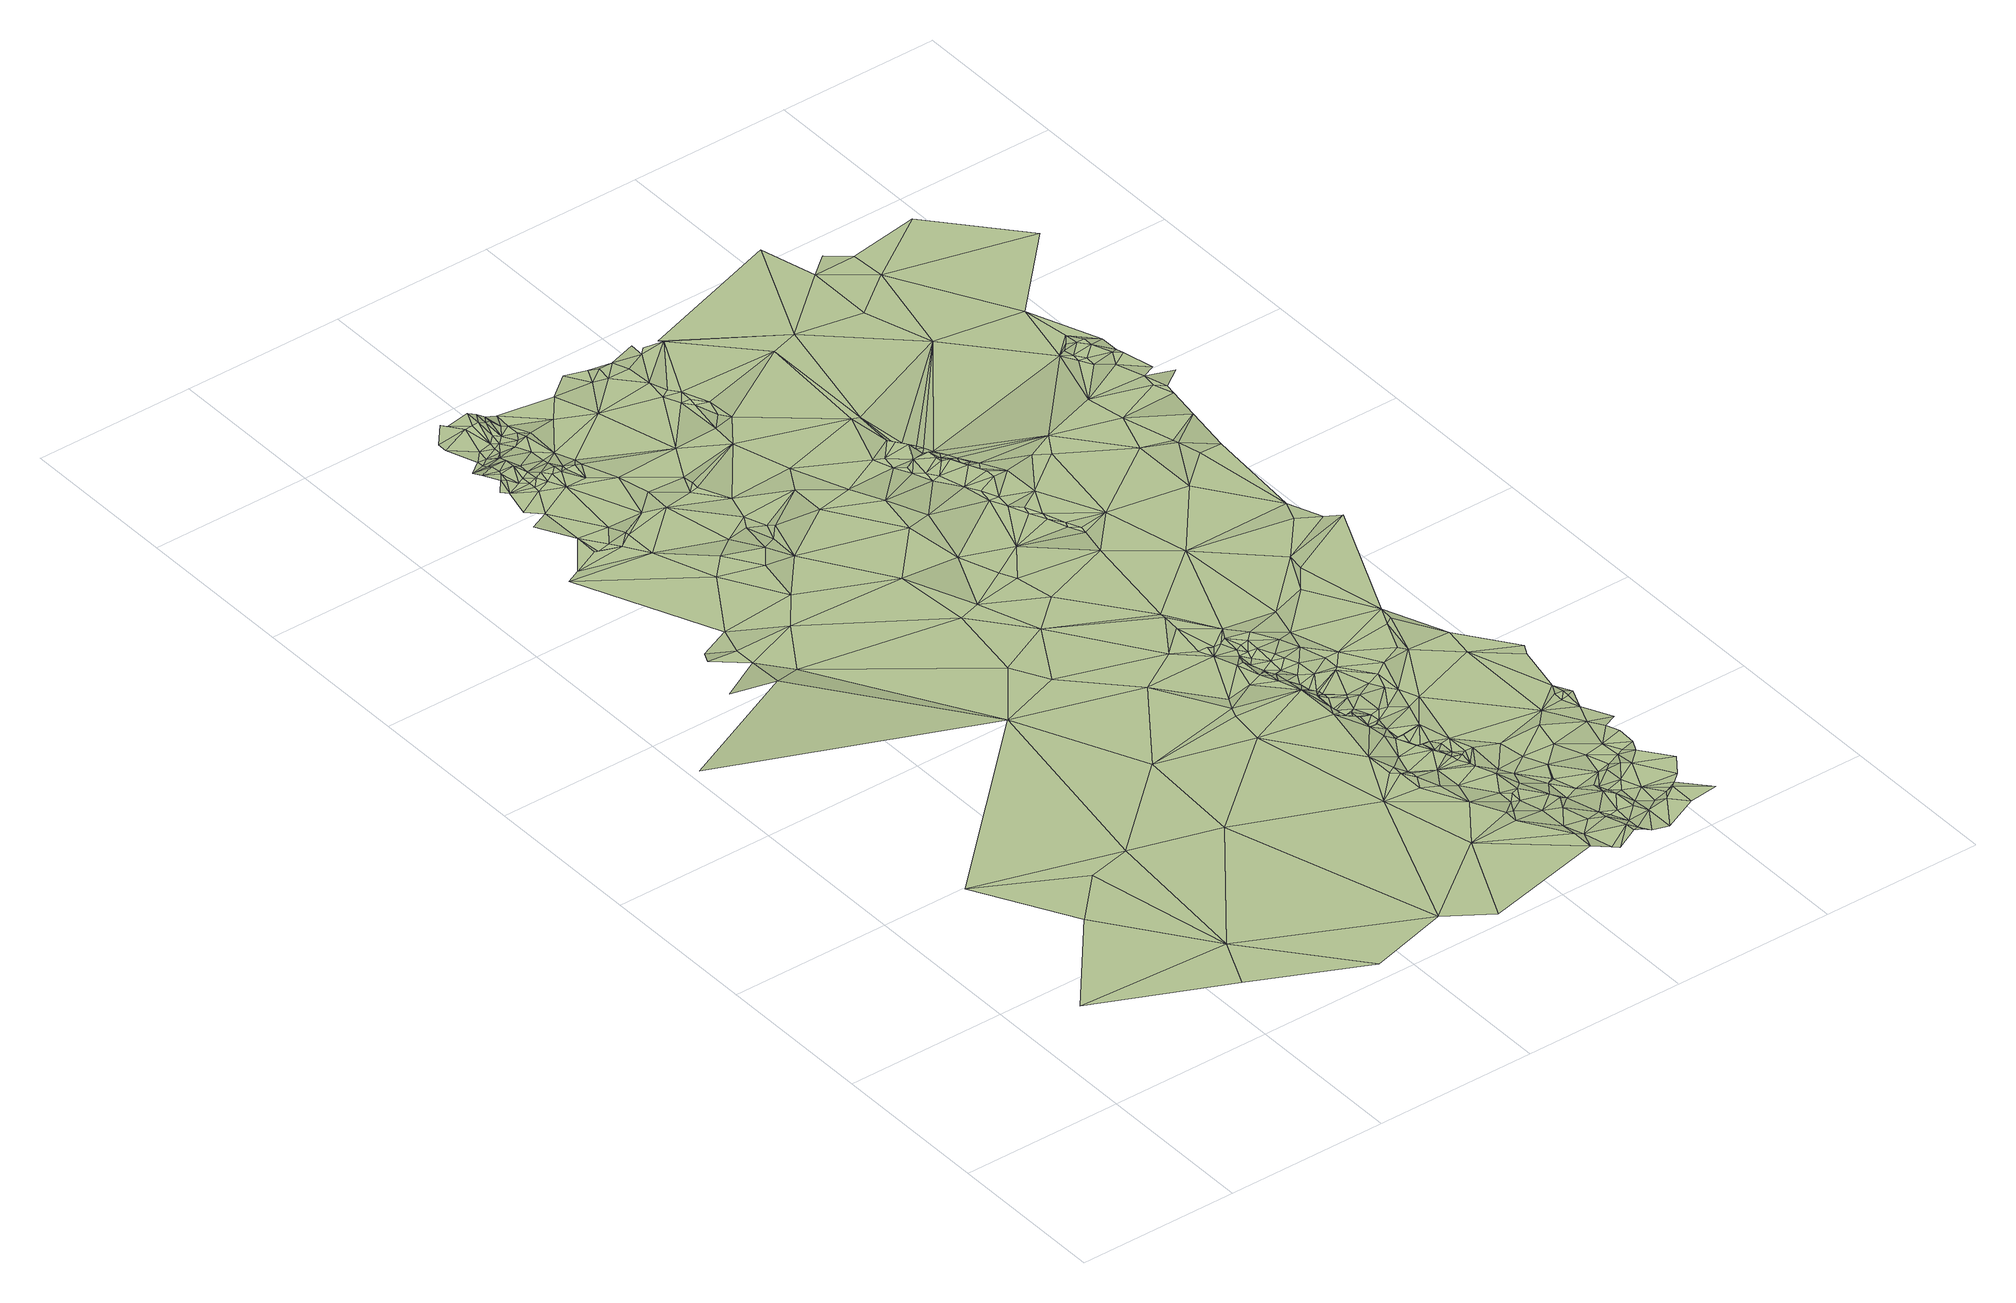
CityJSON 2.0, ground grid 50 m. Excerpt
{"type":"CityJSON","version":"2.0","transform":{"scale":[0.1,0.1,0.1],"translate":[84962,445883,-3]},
"CityObjects":{
"terrain1":{"type":"TINRelief","geometry":[{"type":"CompositeSurface","lod":"1","boundaries":[[[0,1,2]],[[0,2,3]],[[1,4,5]],[[0,4,1]],[[6,5,4]],[[7,0,3]],[[0,6,4]],[[8,5,6]],[[9,10,8]],[[7,11,0]],[[0,12,6]],[[13,14,9]],[[15,16,17]],[[13,15,17]],[[11,12,0]],[[18,13,9]],[[15,19,16]],[[18,9,8]],[[13,20,15]],[[18,20,13]],[[15,20,19]],[[12,21,6]],[[22,23,24]],[[24,19,25]],[[8,6,21]],[[23,26,27]],[[23,28,26]],[[29,27,26]],[[22,24,25]],[[22,28,23]],[[30,27,31]],[[29,26,28]],[[29,32,27]],[[33,19,20]],[[29,28,32]],[[34,18,8]],[[33,25,19]],[[32,35,27]],[[35,31,27]],[[32,28,36]],[[37,31,38]],[[39,40,41]],[[42,20,18]],[[37,38,40]],[[43,28,22]],[[44,12,11]],[[32,36,35]],[[41,40,45]],[[43,36,28]],[[41,46,47]],[[48,47,49]],[[41,45,46]],[[46,50,47]],[[40,51,45]],[[49,47,50]],[[52,53,11]],[[46,45,51]],[[48,49,54]],[[40,38,55]],[[40,56,51]],[[22,25,57]],[[58,31,35]],[[48,54,59]],[[40,55,56]],[[48,59,60]],[[58,38,31]],[[46,61,50]],[[62,63,64]],[[46,51,61]],[[12,65,21]],[[49,50,66]],[[60,67,64]],[[54,49,66]],[[56,68,51]],[[34,42,18]],[[35,36,69]],[[43,69,36]],[[68,61,51]],[[60,59,70]],[[71,56,55]],[[33,72,25]],[[59,54,73]],[[50,61,66]],[[74,55,38]],[[71,68,56]],[[75,43,22]],[[62,76,63]],[[62,64,67]],[[57,25,72]],[[54,66,73]],[[8,21,77]],[[74,71,55]],[[59,73,70]],[[34,8,78]],[[60,70,67]],[[79,61,68]],[[71,79,68]],[[58,74,38]],[[58,35,69]],[[80,22,57]],[[81,66,61]],[[79,81,61]],[[82,79,71]],[[83,70,73]],[[74,82,71]],[[81,73,66]],[[62,84,76]],[[33,20,85]],[[86,67,70]],[[83,87,70]],[[88,74,58]],[[88,82,74]],[[83,73,87]],[[53,44,11]],[[62,89,84]],[[62,67,90]],[[87,86,70]],[[75,69,43]],[[91,79,82]],[[92,81,79]],[[75,22,80]],[[86,90,67]],[[88,58,93]],[[44,65,12]],[[94,73,81]],[[88,95,82]],[[62,90,89]],[[8,77,78]],[[96,87,73]],[[89,97,84]],[[98,72,33]],[[57,72,99]],[[88,93,95]],[[95,91,82]],[[100,93,58]],[[91,92,79]],[[101,86,87]],[[89,90,102]],[[101,90,86]],[[94,96,73]],[[92,94,81]],[[89,102,97]],[[101,87,96]],[[80,57,99]],[[103,95,93]],[[104,58,69]],[[105,102,90]],[[101,105,90]],[[106,103,93]],[[42,85,20]],[[103,91,95]],[[100,106,93]],[[104,100,58]],[[107,102,105]],[[108,97,102]],[[101,109,105]],[[107,108,102]],[[110,103,106]],[[100,110,106]],[[99,72,98]],[[101,96,111]],[[107,105,109]],[[112,92,91]],[[75,113,69]],[[112,91,103]],[[101,111,109]],[[112,94,92]],[[98,33,85]],[[114,110,100]],[[115,96,94]],[[107,109,116]],[[104,69,113]],[[117,103,110]],[[107,118,108]],[[119,21,65]],[[115,111,96]],[[107,116,118]],[[120,53,52]],[[117,112,103]],[[104,114,100]],[[109,121,116]],[[80,99,122]],[[112,115,94]],[[114,117,110]],[[109,111,123]],[[34,78,124]],[[125,77,21]],[[121,118,116]],[[99,98,126]],[[115,123,111]],[[75,80,127]],[[109,128,121]],[[125,21,119]],[[109,123,128]],[[129,115,112]],[[122,99,126]],[[121,130,118]],[[129,123,115]],[[75,131,113]],[[80,122,127]],[[34,124,42]],[[128,123,129]],[[121,128,130]],[[98,132,126]],[[104,113,133]],[[122,126,134]],[[135,129,112]],[[75,127,136]],[[75,136,131]],[[122,134,127]],[[53,137,44]],[[134,126,132]],[[135,128,129]],[[113,131,133]],[[135,130,128]],[[138,117,114]],[[42,139,85]],[[104,138,114]],[[140,112,117]],[[44,141,65]],[[142,78,77]],[[42,124,139]],[[131,143,144]],[[131,136,143]],[[131,144,133]],[[98,145,132]],[[44,146,147]],[[44,137,146]],[[142,124,78]],[[44,147,148]],[[44,148,141]],[[53,149,137]],[[53,150,149]],[[104,133,138]],[[151,77,125]],[[135,112,140]],[[152,150,53]],[[98,85,153]],[[120,152,53]],[[127,134,154]],[[135,155,130]],[[134,132,154]],[[127,154,136]],[[147,146,156]],[[148,147,157]],[[146,137,158]],[[139,159,85]],[[140,117,138]],[[146,158,156]],[[141,148,157]],[[160,119,65]],[[147,156,161]],[[157,147,162]],[[163,139,124]],[[141,164,65]],[[147,161,162]],[[98,153,145]],[[144,143,165]],[[158,137,166]],[[167,151,125]],[[150,168,149]],[[169,77,151]],[[143,136,165]],[[160,125,119]],[[133,144,165]],[[141,157,170]],[[154,132,145]],[[157,162,170]],[[156,158,171]],[[172,137,149]],[[161,156,171]],[[161,171,162]],[[135,140,155]],[[152,173,150]],[[168,172,149]],[[158,166,171]],[[174,166,137]],[[175,168,150]],[[142,77,169]],[[120,176,152]],[[172,174,137]],[[85,159,153]],[[175,150,173]],[[120,177,176]],[[139,178,159]],[[164,160,65]],[[163,179,139]],[[141,170,180]],[[139,179,178]],[[176,173,152]],[[133,165,138]],[[168,181,172]],[[167,125,160]],[[136,154,182]],[[175,181,168]],[[183,170,162]],[[183,162,171]],[[167,184,151]],[[142,185,124]],[[141,180,186]],[[141,186,164]],[[187,174,172]],[[176,188,173]],[[187,172,181]],[[189,171,166]],[[190,163,124]],[[136,182,165]],[[175,173,191]],[[184,169,151]],[[192,166,174]],[[170,193,180]],[[155,140,194]],[[176,177,195]],[[187,196,174]],[[187,181,196]],[[170,197,193]],[[177,198,195]],[[191,173,188]],[[154,145,199]],[[183,197,170]],[[175,200,181]],[[189,166,192]],[[142,169,201]],[[202,203,171]],[[176,204,188]],[[183,171,205]],[[140,138,206]],[[203,205,171]],[[207,202,171]],[[192,174,196]],[[189,207,171]],[[155,194,208]],[[181,200,196]],[[190,124,185]],[[167,209,184]],[[175,191,210]],[[145,153,211]],[[212,164,186]],[[180,193,213]],[[186,180,213]],[[167,214,209]],[[164,215,216]],[[217,215,164]],[[167,160,214]],[[142,201,218]],[[176,195,204]],[[212,217,164]],[[197,219,193]],[[175,210,200]],[[220,195,198]],[[164,216,160]],[[138,165,221]],[[212,186,222]],[[183,223,197]],[[186,224,222]],[[225,201,169]],[[193,226,213]],[[186,227,224]],[[186,228,227]],[[193,229,226]],[[191,188,230]],[[186,213,228]],[[199,145,211]],[[193,219,229]],[[192,196,231]],[[182,154,199]],[[232,216,215]],[[233,215,217]],[[196,200,231]],[[234,219,197]],[[234,197,223]],[[233,232,215]],[[153,159,235]],[[183,205,236]],[[237,159,178]],[[238,205,203]],[[183,239,223]],[[212,240,217]],[[140,241,194]],[[183,236,239]],[[232,242,216]],[[233,217,240]],[[243,203,202]],[[244,184,209]],[[225,245,201]],[[207,243,202]],[[237,178,179]],[[246,209,214]],[[242,247,216]],[[243,238,203]],[[204,230,188]],[[216,247,160]],[[225,169,245]],[[142,218,185]],[[248,205,238]],[[191,249,210]],[[248,236,205]],[[250,223,239]],[[224,227,251]],[[212,222,252]],[[227,228,251]],[[253,209,246]],[[189,192,254]],[[228,213,251]],[[160,255,214]],[[256,169,184]],[[250,234,223]],[[212,252,240]],[[233,257,232]],[[233,240,257]],[[222,224,252]],[[191,230,249]],[[258,239,236]],[[259,138,221]],[[248,238,243]],[[245,218,201]],[[192,231,260]],[[261,247,242]],[[262,244,209]],[[246,214,263]],[[210,249,200]],[[244,256,184]],[[264,243,207]],[[253,262,209]],[[250,239,258]],[[189,265,207]],[[266,245,169]],[[248,258,236]],[[263,214,255]],[[267,160,247]],[[224,251,252]],[[268,255,160]],[[269,242,232]],[[270,195,220]],[[194,271,208]],[[257,240,252]],[[272,213,226]],[[231,200,273]],[[272,226,229]],[[253,246,263]],[[272,229,219]],[[192,260,254]],[[234,272,219]],[[274,270,220]],[[275,230,204]],[[248,243,264]],[[268,160,276]],[[259,206,138]],[[153,235,211]],[[277,204,195]],[[261,278,247]],[[189,254,265]],[[276,160,267]],[[140,279,241]],[[269,261,242]],[[257,269,232]],[[280,169,256]],[[281,247,278]],[[262,282,244]],[[280,266,169]],[[250,272,234]],[[253,263,283]],[[200,249,273]],[[244,282,256]],[[231,273,260]],[[281,284,247]],[[265,264,207]],[[253,283,262]],[[268,285,255]],[[277,275,204]],[[270,277,195]],[[284,267,247]],[[140,206,279]],[[286,270,274]],[[248,287,258]],[[250,258,287]],[[268,276,285]],[[248,264,287]],[[288,179,163]],[[289,252,251]],[[289,257,252]],[[290,230,275]],[[263,255,291]],[[285,291,255]],[[292,251,213]],[[293,278,261]],[[263,294,283]],[[194,295,271]],[[262,283,294]],[[282,296,256]],[[194,241,295]],[[277,290,275]],[[293,281,278]],[[250,287,272]],[[262,297,282]],[[287,264,265]],[[269,293,261]],[[289,251,298]],[[299,249,230]],[[300,218,245]],[[263,291,294]],[[301,257,289]],[[301,269,257]],[[302,280,256]],[[280,303,266]],[[276,304,285]],[[305,221,165]],[[300,245,266]],[[276,267,304]],[[273,249,306]],[[297,296,282]],[[272,292,213]],[[260,273,307]],[[302,256,296]],[[262,294,297]],[[254,260,308]],[[299,230,290]],[[300,185,218]],[[309,277,270]],[[309,270,286]],[[304,291,285]],[[310,303,280]],[[310,280,302]],[[301,293,269]],[[288,163,190]],[[311,290,277]],[[312,265,254]],[[298,251,292]],[[313,284,281]],[[300,190,185]],[[313,267,284]],[[182,199,314]],[[300,266,303]],[[273,315,307]],[[316,235,159]],[[302,296,317]],[[273,306,315]],[[299,306,249]],[[317,296,297]],[[318,294,291]],[[319,259,221]],[[320,297,294]],[[260,307,321]],[[271,295,322]],[[312,287,265]],[[313,281,293]],[[295,241,322]],[[319,221,323]],[[237,316,159]],[[237,179,288]],[[309,286,324]],[[199,211,325]],[[310,326,303]],[[310,302,326]],[[318,291,304]],[[323,221,305]],[[312,254,308]],[[327,317,297]],[[320,294,318]],[[313,304,267]],[[309,311,277]],[[302,317,326]],[[327,297,320]],[[260,321,308]],[[289,298,328]],[[301,329,293]],[[301,289,328]],[[307,315,321]],[[287,330,272]],[[311,331,290]],[[332,206,259]],[[331,299,290]],[[333,279,206]],[[334,211,235]],[[241,279,335]],[[336,259,319]],[[241,335,322]],[[326,337,303]],[[332,333,206]],[[337,300,303]],[[299,338,306]],[[336,332,259]],[[339,165,182]],[[313,293,329]],[[319,323,340]],[[272,330,292]],[[336,319,340]],[[298,292,341]],[[327,342,317]],[[306,343,315]],[[344,311,309]],[[323,305,340]],[[318,304,345]],[[326,317,342]],[[346,327,320]],[[301,328,329]],[[344,331,311]],[[336,340,332]],[[347,299,331]],[[346,320,318]],[[348,338,299]],[[313,349,304]],[[347,348,299]],[[298,341,328]],[[321,315,343]],[[309,324,350]],[[338,343,306]],[[326,342,337]],[[345,304,349]],[[199,325,314]],[[347,331,351]],[[344,351,331]],[[346,342,327]],[[344,309,352]],[[346,318,345]],[[325,211,353]],[[330,341,292]],[[339,305,165]],[[348,343,338]],[[334,353,211]],[[321,354,308]],[[355,348,347]],[[335,279,356]],[[322,335,356]],[[313,329,357]],[[355,347,351]],[[313,357,349]],[[329,328,357]],[[309,350,352]],[[344,358,351]],[[359,334,235]],[[344,352,358]],[[328,341,357]],[[312,308,360]],[[324,361,350]],[[362,300,337]],[[363,337,342]],[[316,359,235]],[[312,364,287]],[[339,182,314]],[[365,190,300]],[[366,279,333]],[[367,345,349]],[[348,368,343]],[[355,368,348]],[[332,366,333]],[[355,351,358]],[[346,363,342]],[[346,345,367]],[[237,369,316]],[[321,343,370]],[[322,356,371]],[[237,288,372]],[[287,364,330]],[[237,373,369]],[[321,370,354]],[[237,374,373]],[[237,375,374]],[[349,357,376]],[[346,367,363]],[[314,325,377]],[[378,352,350]],[[308,354,360]],[[358,352,378]],[[237,372,375]],[[357,341,376]],[[325,353,379]],[[367,349,376]],[[363,362,337]],[[365,288,190]],[[356,279,366]],[[334,380,353]],[[343,368,381]],[[355,382,368]],[[383,377,325]],[[355,358,384]],[[383,325,379]],[[385,380,334]],[[343,381,370]],[[361,386,350]],[[383,379,353]],[[386,378,350]],[[358,378,387]],[[385,334,359]],[[383,353,380]],[[330,388,341]],[[389,314,377]],[[316,390,359]],[[368,382,381]],[[391,316,369]],[[392,340,305]],[[355,384,382]],[[392,332,340]],[[391,390,316]],[[358,387,393]],[[312,360,364]],[[386,387,378]],[[369,373,394]],[[365,300,362]],[[385,395,380]],[[394,373,396]],[[373,374,396]],[[356,366,397]],[[370,398,354]],[[341,388,376]],[[399,374,375]],[[399,396,374]],[[370,381,400]],[[401,377,383]],[[383,380,402]],[[393,387,386]],[[358,403,384]],[[399,375,404]],[[358,393,403]],[[375,372,404]],[[400,381,382]],[[389,377,405]],[[385,359,406]],[[367,376,407]],[[339,314,389]],[[408,359,390]],[[409,386,361]],[[401,405,377]],[[391,408,390]],[[395,402,380]],[[369,394,410]],[[391,369,410]],[[384,400,382]],[[370,400,398]],[[394,396,410]],[[288,411,372]],[[385,412,395]],[[360,354,413]],[[409,393,386]],[[383,402,414]],[[385,406,412]],[[415,362,363]],[[416,401,383]],[[399,411,396]],[[363,367,417]],[[392,366,332]],[[416,383,414]],[[408,418,359]],[[354,398,413]],[[406,359,418]],[[399,404,411]],[[392,305,339]],[[389,405,419]],[[404,372,411]],[[384,420,400]],[[401,421,405]],[[398,400,422]],[[376,388,407]],[[421,419,405]],[[423,402,395]],[[389,419,424]],[[364,425,330]],[[365,411,288]],[[423,414,402]],[[412,423,395]],[[391,426,408]],[[339,389,427]],[[422,400,420]],[[330,425,388]],[[389,424,427]],[[391,410,426]],[[367,407,428]],[[429,421,401]],[[411,410,396]],[[430,401,416]],[[431,384,403]],[[360,413,364]],[[429,401,430]],[[432,419,421]],[[433,412,406]],[[416,414,434]],[[435,424,419]],[[431,420,384]],[[436,414,423]],[[429,432,421]],[[398,422,437]],[[432,435,419]],[[430,416,438]],[[439,423,412]],[[406,418,440]],[[435,427,424]],[[433,439,412]],[[434,414,436]],[[429,430,441]],[[433,406,442]],[[416,434,438]],[[429,441,432]],[[430,438,441]],[[441,435,432]],[[422,420,437]],[[408,426,418]],[[406,440,443]],[[436,423,444]],[[439,444,423]],[[433,442,439]],[[406,443,442]],[[440,418,426]],[[398,445,413]],[[434,436,444]],[[398,437,446]],[[415,363,417]],[[439,442,443]],[[398,446,445]],[[440,426,443]],[[417,367,428]],[[407,388,428]],[[364,413,447]],[[392,339,427]],[[365,362,448]],[[364,447,449]],[[364,449,450]],[[451,452,366]],[[445,453,413]],[[426,410,454]],[[415,448,362]],[[455,428,388]],[[364,450,456]],[[443,426,454]],[[447,413,453]],[[411,457,410]],[[364,456,425]],[[458,449,447]],[[459,450,449]],[[459,449,458]],[[388,425,460]],[[455,388,460]],[[434,444,461]],[[461,444,439]],[[458,447,462]],[[461,439,443]],[[459,456,450]],[[417,428,455]],[[457,454,410]],[[459,458,462]],[[392,451,366]],[[459,462,456]],[[365,463,411]],[[415,417,464]],[[392,427,451]],[[417,455,460]],[[415,464,448]],[[461,443,454]],[[456,465,425]],[[466,427,435]],[[466,435,441]],[[466,441,438]],[[466,438,434]],[[467,460,425]],[[467,425,465]],[[365,448,468]],[[457,461,454]],[[411,469,457]],[[463,469,411]],[[451,427,466]],[[365,470,463]],[[451,471,452]],[[464,417,472]],[[365,468,470]],[[457,469,461]],[[448,464,472]],[[473,434,461]],[[474,468,448]],[[474,448,472]],[[461,469,475]],[[466,434,473]],[[463,476,469]],[[463,470,477]],[[478,451,466]],[[474,470,468]],[[461,475,479]],[[463,477,476]],[[478,480,451]],[[469,476,481]],[[469,481,475]],[[480,471,451]],[[473,461,479]],[[477,470,482]],[[477,482,476]],[[481,476,483]],[[475,481,483]],[[478,466,484]],[[476,482,483]],[[479,475,485]],[[478,484,480]],[[486,473,479]],[[475,483,487]],[[486,479,488]],[[475,487,485]],[[488,479,489]],[[490,480,491]],[[479,485,492]],[[479,492,489]],[[466,473,493]],[[480,484,491]],[[484,466,493]],[[486,494,473]],[[494,495,473]],[[486,496,494]],[[486,488,496]],[[495,497,473]],[[494,498,495]],[[485,487,499]],[[494,496,500]],[[485,499,492]],[[496,488,501]],[[473,497,502]],[[495,498,497]],[[488,489,501]],[[494,500,498]],[[489,492,503]],[[473,502,493]],[[496,501,500]],[[502,497,498]],[[499,504,492]],[[501,489,505]],[[498,500,506]],[[502,498,506]],[[505,489,503]],[[500,501,507]],[[508,506,500]],[[501,505,507]],[[502,506,508]],[[493,502,508]],[[508,500,507]],[[491,484,509]],[[484,493,510]],[[484,510,509]]]}]}
},
"vertices":[
[634,340,36],[407,660,32],[160,360,37],[562,180,36],[543,800,32],[241,960,33],[679,830,33],[900,20,37],[789,1480,32],[397,1970,52],[2,1800,36],[1153,90,36],[947,750,34],[407,2090,35],[274,2020,36],[407,2160,34],[338,2210,26],[317,2170,34],[484,2000,31],[430,2240,38],[587,2160,34],[970,1090,31],[497,2640,33],[294,2700,30],[250,2680,28],[564,2450,34],[380,2740,31],[380,2810,33],[452,2710,33],[394,2740,26],[317,2920,36],[379,2950,33],[430,2740,34],[675,2270,31],[929,1660,32],[474,2800,32],[494,2750,36],[339,2990,32],[428,3040,32],[338,3090,39],[362,3080,32],[362,3120,51],[968,1910,32],[497,2740,33],[1351,580,35],[380,3120,44],[378,3140,53],[339,3170,49],[339,3210,31],[378,3180,52],[380,3150,54],[407,3100,32],[1284,0,36],[1420,290,37],[380,3200,40],[430,3060,32],[429,3080,33],[632,2520,31],[497,3010,32],[379,3220,31],[379,3240,32],[427,3150,51],[407,3330,75],[317,3330,65],[317,3300,64],[1262,1010,32],[426,3180,52],[407,3270,35],[429,3110,32],[587,2800,29],[407,3240,29],[451,3080,42],[698,2410,35],[429,3210,41],[474,3060,32],[654,2780,27],[361,3380,79],[1172,1370,28],[992,1550,31],[451,3120,38],[700,2570,25],[452,3150,39],[474,3090,43],[430,3220,33],[379,3370,74],[947,2140,36],[452,3260,31],[452,3240,29],[497,3070,39],[430,3330,75],[451,3280,35],[520,3120,35],[520,3140,32],[519,3060,43],[519,3190,32],[519,3090,43],[496,3230,34],[452,3380,77],[788,2400,31],[745,2470,36],[563,3010,31],[475,3270,30],[451,3330,77],[540,3080,40],[632,2960,30],[474,3300,41],[542,3070,36],[475,3330,64],[474,3370,70],[497,3290,33],[565,3060,44],[520,3250,34],[565,3150,31],[655,2860,32],[587,3060,37],[542,3240,43],[497,3340,55],[587,3090,32],[496,3360,57],[1275,1120,32],[1664,90,33],[519,3320,38],[767,2580,26],[542,3280,31],[1103,1740,33],[1284,1150,36],[790,2490,33],[790,2620,29],[541,3320,31],[565,3250,37],[543,3370,32],[743,2790,30],[825,2530,37],[767,2850,33],[812,2550,32],[655,3270,29],[812,2700,32],[1530,440,34],[834,2970,28],[1037,1930,33],[768,3220,26],[1441,760,34],[1306,1450,29],[766,2790,36],[766,2810,40],[967,2520,30],[1464,570,34],[1463,650,34],[1441,670,34],[1577,340,36],[1577,300,34],[1306,1190,32],[1664,160,33],[1104,2310,30],[969,2630,29],[721,3350,26],[1485,610,36],[1463,680,37],[1508,540,37],[1127,2130,28],[1487,1110,27],[1485,630,37],[1487,650,29],[1216,1840,28],[1487,970,29],[963,2890,30],[1555,520,29],[1392,1210,29],[1600,340,30],[1396,1370,27],[1510,720,26],[1554,610,27],[1622,380,26],[1667,210,27],[1623,430,26],[1666,300,26],[1688,150,26],[1712,60,25],[1172,2010,28],[1195,1960,28],[1532,810,32],[1645,370,26],[1014,2710,33],[1600,690,26],[1420,1300,27],[1394,1580,32],[1531,870,27],[1644,400,32],[1734,190,31],[1643,560,29],[1396,1600,29],[1712,270,31],[1668,500,28],[1553,790,26],[833,3330,33],[1801,110,29],[1667,410,32],[1577,730,27],[1734,50,19],[1081,2540,32],[1721,340,30],[1375,1410,29],[1622,610,29],[1621,630,29],[1779,170,30],[1617,650,27],[946,3170,28],[1643,580,25],[790,3400,33],[1442,1230,27],[1735,310,30],[1126,2440,34],[1531,930,26],[1564,840,22],[1464,1180,27],[1509,970,26],[1509,1010,20],[1531,940,12],[1396,1530,25],[1586,770,9],[1802,80,28],[968,2970,32],[1538,920,27],[1598,730,22],[1545,900,8],[1397,1400,38],[1576,800,9],[1551,880,11],[1555,870,26],[1580,790,26],[1779,200,28],[1690,430,28],[1518,1000,10],[1526,970,8],[1598,740,9],[1177,2320,34],[1615,680,22],[1277,2070,32],[1625,640,20],[1609,690,21],[1533,950,26],[880,3320,31],[1513,1010,9],[1647,620,30],[1441,1300,27],[1419,1400,29],[1464,1210,25],[1509,1070,22],[1642,660,17],[1756,310,19],[1622,730,19],[1577,890,16],[1575,920,17],[1465,1240,21],[1690,520,20],[1487,1170,21],[1458,1340,17],[1554,970,16],[1639,700,22],[970,3120,27],[1711,480,21],[1532,1050,15],[1478,1260,8],[1487,1220,16],[1664,630,28],[1689,630,28],[1442,1400,29],[1530,1100,10],[1510,1140,16],[1571,1020,15],[1824,90,22],[857,3380,32],[1643,800,25],[1756,390,19],[1824,70,27],[1801,180,20],[1520,1120,8],[1825,130,19],[1532,1070,15],[956,3240,28],[1465,1360,22],[1535,1080,9],[1465,1300,8],[1489,1220,8],[1532,1090,14],[1514,1150,8],[1847,60,19],[1665,700,27],[1442,1920,31],[1599,920,23],[1824,180,25],[1529,1180,16],[1664,870,31],[1577,1030,16],[1511,1230,10],[880,3360,39],[1482,1320,9],[1510,1270,18],[1622,910,27],[1846,270,25],[1487,1450,29],[1598,1000,25],[1486,1340,18],[1464,1410,31],[1562,1150,22],[1037,2990,27],[1802,330,18],[1778,400,21],[1772,520,25],[1892,130,23],[1486,1370,23],[1870,170,24],[1759,600,26],[1611,1120,30],[1216,2610,26],[1781,400,17],[1351,2280,26],[1510,1330,24],[1556,1210,26],[992,3090,28],[1540,1250,26],[1802,450,26],[924,3360,38],[1014,3020,27],[1892,40,24],[1238,2550,26],[1510,1370,27],[1530,1280,26],[1667,980,30],[1644,1020,29],[1712,890,30],[1868,240,24],[993,3150,34],[969,3180,34],[1285,2440,25],[950,3320,31],[992,3110,34],[1532,1390,33],[1847,310,20],[1283,2790,24],[1027,3070,33],[1689,950,30],[1577,1320,29],[1893,350,18],[1892,190,18],[1622,1180,30],[1599,1260,29],[1863,270,20],[1856,300,17],[1622,1130,30],[1960,140,24],[1892,250,18],[1936,160,17],[1262,2500,26],[1869,510,27],[1914,280,26],[1015,3350,30],[1690,1040,29],[1937,220,25],[1329,2360,33],[1890,600,28],[2004,90,25],[1643,1420,30],[1621,1330,25],[1937,650,24],[1621,1780,30],[1097,3360,30],[1667,1180,29],[1915,340,23],[1373,2230,26],[1914,430,17],[1014,3390,36],[1464,2010,27],[1397,2170,26],[1420,2120,27],[1442,2060,26],[1733,1070,29],[1240,2590,32],[1982,170,19],[1262,2520,32],[1285,2470,32],[1936,360,19],[1959,340,24],[1297,2540,32],[1982,320,25],[1307,2440,32],[2004,170,25],[2001,180,18],[1823,1080,25],[1294,2650,32],[1352,2320,32],[1374,2270,32],[1306,3150,25],[2025,190,19],[1397,2190,34],[1352,2490,32],[1420,2140,33],[1037,3370,30],[1977,440,19],[1442,2070,35],[1982,380,18],[1329,2600,32],[1351,2510,32],[2050,210,23],[1464,2030,32],[1307,2630,32],[1397,2430,32],[1802,1100,29],[1420,2350,32],[2094,100,25],[1464,2230,34],[1555,2040,34],[1375,2480,33],[2003,540,23],[1350,2540,32],[1759,1460,27],[1352,2570,8],[1873,1260,28],[1420,2380,32],[1330,2640,1],[2027,360,23],[1330,2620,4],[2005,390,18],[1375,2520,12],[1327,2660,0],[1937,970,29],[1465,2350,30],[1307,2780,25],[1847,1200,27],[1351,2620,4],[1352,2600,6],[2094,270,24],[1352,2630,3],[1397,2460,18],[1380,2560,9],[1344,2650,0],[1386,2540,11],[2049,400,18],[1370,2590,7],[1405,2490,16],[1419,2410,23],[1362,2610,5],[1419,2450,20],[1434,2430,22],[1397,2520,13],[2027,490,27],[2051,460,18],[2026,600,26],[1825,1590,27],[2005,650,27],[2005,680,30],[1396,3180,22],[1095,3380,21],[2072,510,25],[1555,2360,35],[1867,1210,32],[2027,720,24],[1600,2330,34],[2027,650,33],[2026,670,36],[1954,1070,26],[1643,2400,35],[2050,660,30],[1804,2000,30],[1820,1540,23],[2058,870,25],[1667,2930,22],[2074,900,29],[1937,1720,26],[1801,2210,33],[1960,1780,31],[1556,3530,21],[2050,1650,28],[1892,2670,24],[2005,1680,25],[1846,2340,35],[1892,2160,39],[1912,2090,36],[1600,3140,23],[1823,2460,35],[1599,3350,24],[1891,2180,34],[1982,2090,33],[2005,2240,34],[1735,3240,26],[2003,2410,30],[1915,2620,27],[2025,2350,29],[1935,2580,28],[1978,2540,32],[1663,3400,28],[1731,3350,24],[2004,2450,35],[1937,2880,25],[1914,2640,32],[1914,2680,24],[1936,2610,32],[1935,2700,25],[1956,2680,32],[2026,2380,33],[1981,2650,32],[2005,2590,31],[1959,2730,25],[2048,2470,33],[2094,2430,25],[2027,2570,32],[1982,2680,32],[2026,2600,25],[2026,2660,24],[1956,3390,22],[2182,3130,22]
]}
